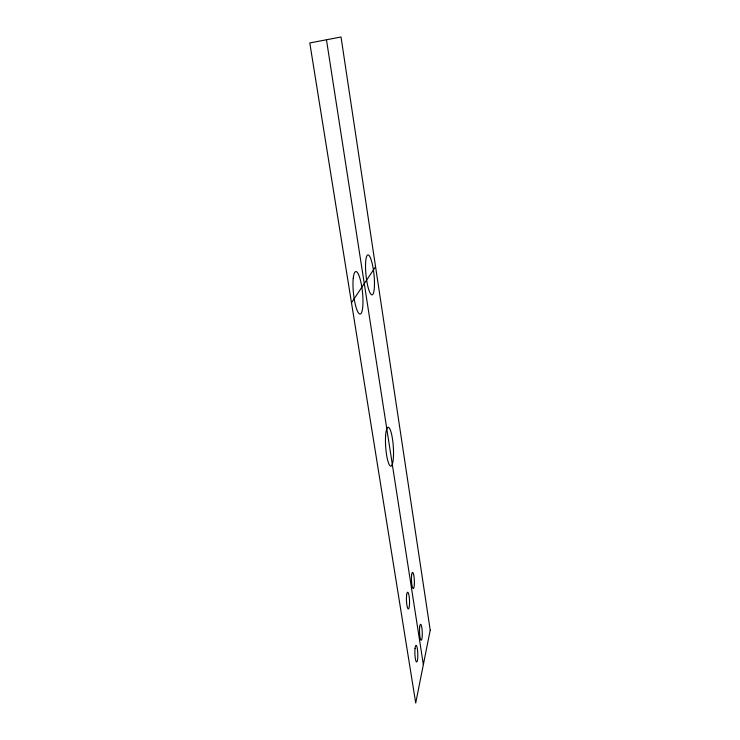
<?xml version="1.0" encoding="UTF-8"?>
<svg xmlns="http://www.w3.org/2000/svg" width="740" height="740" viewBox="0 0 740 740"><rect width="100%" height="100%" fill="white"/><g stroke="black" fill="none" stroke-linecap="round" stroke-linejoin="round"><path stroke-width="1.11" d="M351.482 302.752L375.559 266.714M326.46 39.775L423.354 664.603M430.208 630.166L415.714 703L309.792 42.948L341.02 37L430.208 630.166M419.673 627.122A7.992 1.36 87.8 0 0 420.958 640.146A7.992 1.36 87.8 0 0 422.087 629.62A7.992 1.36 87.8 0 0 419.673 627.122M415.048 648.453A8.297 1.443 88 0 0 416.38 661.893A8.297 1.443 88 0 0 417.601 650.765A8.297 1.443 88 0 0 415.048 648.453M411.625 574.989A8.066 1.434 87.3 0 0 412.948 588.337A8.066 1.434 87.3 0 0 414.187 578.153A8.066 1.434 87.3 0 0 411.625 574.989M406.63 594.969A8.371 1.526 87.6 0 0 408.008 608.743A8.371 1.526 87.6 0 0 409.34 597.994A8.371 1.526 87.6 0 0 406.63 594.969M385.614 435.62A19.499 3.811 86 0 0 390.47 466.089A19.499 3.811 86 0 0 392.394 438.404A19.499 3.811 86 0 0 385.614 435.62M365.523 265.105A20.1 4.005 84.1 0 0 372.063 294.871A20.1 4.005 84.1 0 0 372.442 264.643A20.1 4.005 84.1 0 0 365.523 265.105M353.239 278.296A21.368 4.542 84.2 0 0 358.965 313.538A21.368 4.542 84.2 0 0 361.758 286.695A21.368 4.542 84.2 0 0 353.239 278.296"/></g></svg>
